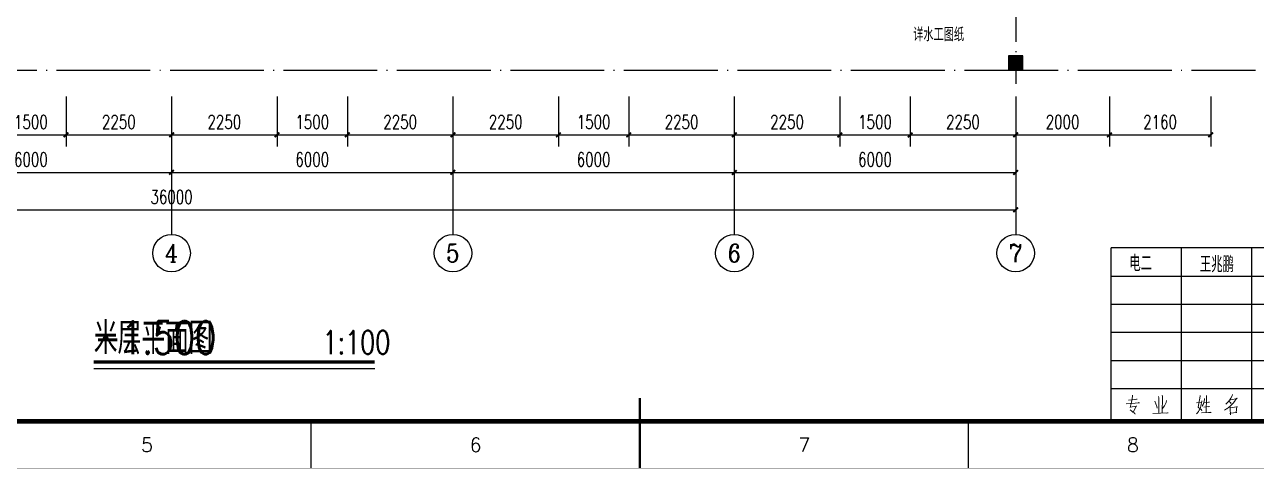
# Model space of a CAD drawing. Header units: millimetres. Extents: x 198973 to 283123, y 132052 to 191502.
# Drawn here: x 227927 to 254193, y 132052 to 141541 of the extents above; entities that cross this region are included whole.
import ezdxf
from ezdxf.enums import TextEntityAlignment as Align

# ---------------------------------------------------------------- set-up
doc = ezdxf.new("R2010")
doc.units = ezdxf.units.MM
doc.header["$LTSCALE"] = 1000
doc.linetypes.add('CENTER', pattern=[2, 1.25, -0.25, 0.25, -0.25])
doc.linetypes.add('DOTE', pattern=[2.42, 2, -0.2, 0.02, -0.2])
doc.layers.get('0').update_dxf_attribs({"color": 8})
doc.layers.get('DEFPOINTS').update_dxf_attribs({"color": 8})
for name, color, linetype in [('AXIS', 8, 'Continuous'), ('COLUMN', 8, 'Continuous'), ('DIM_LEAD', 8, 'Continuous'), ('DIM_SYMB', 8, 'Continuous'), ('DOTE', 8, 'CENTER'), ('HQ2', 8, 'Continuous'), ('PUB_HATCH', 8, 'Continuous'), ('PUB_TEXT', 8, 'Continuous')]:
    doc.layers.add(name, color=color, linetype=linetype)
doc.styles.add('_TCH_AXIS', font='COMPLEX', dxfattribs={"bigfont": 'GBCBIG'})
doc.styles.add('_TCH_DIM', font='SIMPLEX', dxfattribs={"bigfont": 'GBCBIG'})
doc.styles.add('_TCH_DIM_T3', font='SIMPLEX', dxfattribs={"width": 0.705882, "bigfont": 'GBCBIG'})
doc.styles.add('HZ', font='geditxt.shx', dxfattribs={"width": 0.75, "bigfont": 'hzfs_1.shx'})
doc.styles.add('HZTXT', font='haiwenrs.shx', dxfattribs={"bigfont": 'haiwenhz.shx'})
doc.styles.get("Standard").update_dxf_attribs({"font": 'txt', "bigfont": 'gbcbig.shx'})
doc.dimstyles.new('_TCH_ARCH&&100', dxfattribs={"dimtxt": 297.5, "dimasz": 100, "dimexe": 250, "dimexo": 300, "dimgap": 126.25, "dimtad": 1, "dimdec": 0, "dimzin": 0, "dimdsep": 46, "dimtxsty": '_TCH_DIM_T3', "dimblk": 'ARCHTICK', "dimcen": 0.09, "dimclrt": 7, "dimazin": 2, "dimtfac": 1, "dimtdec": 0, "dimtix": 1, "dimtmove": 2, "dimatfit": 3, "dimfxl": 0, "dimtolj": 1, "dimtzin": 0, "dimarcsym": 0})

# ---------------------------------------------------------------- blocks, each defined once
blk = doc.blocks.new('GEDI_HQ2_2012')
at = {"layer": 'HQ2', "color": 2}
for p, q in [((0, 37), (-65, 37)), ((-65, 0), (-65, 37)), ((-50, 0), (-50, 37)), ((-35, 0), (-35, 37)), ((-15, 0), (-15, 37)), ((0, 0), (0, 37)), ((-65, 31), (0, 31)), ((-65, 25), (0, 25)), ((-65, 19), (0, 19)), ((-65, 13), (0, 13)), ((-65, 7), (0, 7)), ((0, 0), (0, 7)), ((-65, 0), (0, 0))]:
    blk.add_line(p, q, dxfattribs=at)
at = {"layer": 'HQ2', "color": 7, "lineweight": 0}
for points in [[(-60.48, 5.59), (-60.45, 5.32), (-60.68, 4.06), (-60.94, 2.94), (-61, 3), (-59.61, 3.24), (-59.64, 3.34), (-60.33, 1.98)], [(-54.89, 5.32), (-54.83, 5.02), (-54.83, 1.71)], [(-54.16, 5.56), (-54.1, 5.29), (-54.16, 1.74)], [(-46.04, 5.53), (-46.04, 5.36), (-46.48, 3), (-46.3, 2.9), (-46.1, 2.73), (-45.92, 2.59), (-45.78, 2.42), (-45.7, 2.25)], [(-44.71, 5.53), (-44.68, 5.32), (-44.74, 1.88)], [(-39.15, 5.7), (-39.18, 5.46), (-39.53, 4.91), (-39.73, 4.57), (-39.96, 4.26), (-40.25, 3.92), (-40.54, 3.69)], [(-28.5, 5.49), (-28.53, 5.26), (-28.76, 4.74), (-28.96, 4.33), (-29.2, 3.99)], [(-27.43, 5.49), (-27.4, 5.32), (-27.75, 4.37)], [(-21.66, 5.7), (-21.69, 5.46), (-22.04, 4.91), (-22.24, 4.57), (-22.47, 4.26), (-22.76, 3.92), (-23.05, 3.69)], [(-5.62, 5.49), (-5.56, 5.29), (-5.56, 2.73)], [(-4.8, 5.7), (-4.75, 5.49), (-4.83, 2.83)], [(-61.84, 3.75), (-58.95, 3.96), (-59.09, 3.99), (-59.26, 3.96)], [(-61.32, 4.51), (-59.5, 4.74), (-59.61, 4.74), (-59.81, 4.67)], [(-55.7, 4.3), (-55.3, 3.17), (-55.24, 2.8)], [(-53.24, 4.44), (-53.3, 3.99), (-53.67, 3.34), (-54.13, 2.66)], [(-45.7, 4.4), (-45.7, 4.26), (-45.81, 3.69), (-45.9, 3.24), (-45.95, 2.94), (-46.07, 2.69), (-46.25, 2.39), (-46.42, 2.12), (-46.62, 1.84), (-46.85, 1.57)], [(-46.82, 3.96), (-45.72, 4.09)], [(-45.12, 4.88), (-45.12, 4.64), (-45.26, 3.99), (-45.4, 3.58), (-45.58, 3.21)], [(-45.29, 3), (-44.07, 3.17), (-44.22, 3.17), (-44.36, 3.11)], [(-45.17, 3.96), (-44.02, 4.06), (-44.1, 4.09), (-44.27, 4.06)], [(-39.56, 4.64), (-39.47, 4.61), (-38.17, 4.84), (-38.25, 4.91), (-38.49, 4.57), (-38.74, 4.2), (-39.01, 3.89), (-39.3, 3.58), (-39.62, 3.27), (-39.96, 2.97), (-40.34, 2.69), (-40.4, 2.66), (-40.63, 2.52), (-40.86, 2.36)], [(-39.88, 4.26), (-39.82, 4.23), (-39.5, 3.92), (-39.47, 3.75), (-39.59, 3.99)], [(-39.73, 3.04), (-39.67, 2.94), (-39.62, 2.08), (-39.59, 1.98), (-39.59, 1.37), (-39.62, 1.64), (-39.62, 1.74), (-38.19, 1.91), (-38.22, 1.91), (-38.37, 1.91), (-38.22, 3.17), (-38.17, 3.11), (-38.25, 3.07), (-39.64, 2.87)], [(-27.95, 4.37), (-27.98, 4.2), (-28.44, 3.58), (-28.47, 3.51), (-28.7, 3.21), (-29.11, 2.83), (-29.31, 2.66), (-29.51, 2.49)], [(-28.73, 4.81), (-27.89, 4.91)], [(-28.62, 2.66), (-28.47, 2.22), (-28.47, 2.01), (-28.5, 2.29)], [(-28.53, 4.78), (-28.33, 4.26)], [(-27.57, 3.27), (-28.5, 3.14)], [(-28.07, 2.94), (-27.95, 2.42), (-28.01, 2.15), (-28.01, 2.52)], [(-28.01, 4.13), (-26.85, 2.83), (-26.38, 2.83), (-26.85, 2.87), (-27.08, 3.11)], [(-27.34, 2.9), (-27.34, 2.66), (-27.69, 1.71)], [(-27.6, 4.71), (-26.56, 4.88)], [(-27.28, 4.67), (-27.02, 4.13)], [(-22.07, 4.64), (-21.98, 4.61), (-20.68, 4.84), (-20.76, 4.91), (-20.99, 4.57), (-21.26, 4.2), (-21.52, 3.89), (-21.81, 3.58), (-22.12, 3.27), (-22.47, 2.97), (-22.85, 2.69), (-22.91, 2.66), (-23.14, 2.52), (-23.37, 2.36)], [(-22.39, 4.26), (-22.33, 4.23), (-22.01, 3.92), (-21.98, 3.75), (-22.1, 3.99)], [(-22.24, 3.04), (-22.18, 2.94), (-22.12, 2.08), (-22.1, 1.98), (-22.1, 1.37), (-22.12, 1.64), (-22.12, 1.74), (-20.71, 1.91), (-20.74, 1.91), (-20.88, 1.91), (-20.74, 3.17), (-20.68, 3.11), (-20.76, 3.07), (-22.15, 2.87)], [(-11.41, 5.19), (-11.35, 4.84), (-11.32, 4.09), (-11.29, 3.31), (-11.29, 3.21), (-11.29, 2.66), (-11.29, 1.94), (-11.29, 2.18), (-10.17, 2.39), (-9.93, 2.15), (-9.87, 2.46), (-9.87, 2.87), (-9.84, 3.65), (-9.82, 4.47), (-9.82, 5.15), (-9.79, 5.05), (-11.32, 4.81)], [(-11.29, 3.58), (-10.17, 3.79), (-10.28, 3.82), (-10.54, 3.69)], [(-6.17, 2.63), (-4.37, 2.9), (-4.46, 2.94), (-4.57, 2.83)], [(-6.08, 4.57), (-4.37, 4.78)], [(-5.53, 3.99), (-5.01, 4.09)], [(-5.5, 3.41), (-5.04, 3.51)], [(-4.14, 5.22), (-4.05, 4.84), (-4.05, 4.09), (-4.08, 3.27), (-4.14, 2.76), (-4.28, 2.22), (-4.46, 1.88), (-4.78, 1.37)], [(-4.08, 3.07), (-4.02, 3.07), (-3.56, 3.17)], [(-4.05, 4.81), (-3.18, 4.98), (-3.27, 5.08), (-3.27, 4.03), (-3.27, 3.96), (-3.24, 2.42), (-3.27, 1.84), (-3.3, 1.5), (-3.33, 1.4), (-3.76, 1.84), (-3.36, 1.54)], [(-4.02, 3.96), (-3.53, 4.06)], [(-60.97, 2.42), (-60.62, 2.15), (-60.39, 1.98), (-60.13, 1.81), (-59.99, 1.67), (-59.9, 1.5)], [(-56.1, 1.64), (-52.83, 1.81), (-52.98, 1.84), (-53.3, 1.77)], [(-45.75, 1.81), (-43.72, 1.91), (-43.93, 1.94), (-44.27, 1.88)], [(-28.99, 1.61), (-26.79, 1.77), (-26.93, 1.77), (-27.25, 1.74)], [(-5.5, 2.42), (-5.53, 2.25), (-5.76, 1.91), (-5.97, 1.67), (-6.17, 1.5)], [(-5.04, 2.52), (-4.72, 2.12), (-4.72, 1.94), (-4.83, 2.25)]]:
    blk.add_lwpolyline(points, dxfattribs=at)
blk.add_text('112233', height=0.0001).set_placement((-22.1, 1.74))
blk = doc.blocks.new('GEDI_WK_A1')
at = {"color": 3}
for p, q in [((350.42, 0), (350.42, 10)), ((420.5, 0), (420.5, 10)), ((490.58, 0), (490.58, 10))]:
    blk.add_line(p, q, dxfattribs=at)
for points, const_width in [([(0, 0), (841, 0), (841, 594), (0, 594)], 0.1), ([(25, 10), (831, 10), (831, 584), (25, 584)], 1)]:
    blk.add_lwpolyline(points, close=True, dxfattribs=dict(at, const_width=const_width))
at = {"color": 3, "const_width": 0.5}
blk.add_lwpolyline([(420.5, 0), (420.5, 15)], dxfattribs=at)
at = {"color": 3}
for s, p in [('5', (315.38, 5)), ('6', (385.46, 5)), ('7', (455.54, 5)), ('8', (525.62, 5))]:
    blk.add_text(s, height=3, dxfattribs=at).set_placement(p, align=Align.MIDDLE)
blk = doc.blocks.new('_ArchTick')
at = {"color": 0, "linetype": 'ByBlock', "const_width": 0.4}
blk.add_lwpolyline([(-0.5, -0.5), (0.5, 0.5)], dxfattribs=at)
blk = doc.blocks.new('*D80')
at = {"layer": 'AXIS', "color": 0, "lineweight": -2}
for p, q in [((213060, 138658), (213060, 137339)), ((249060, 138658), (249060, 137339)), ((213060, 137589), (249060, 137589))]:
    blk.add_line(p, q, dxfattribs=at)
at = {"layer": 'DEFPOINTS', "color": 0}
for p in [(213060, 138958), (249060, 138958), (249060, 137589)]:
    blk.add_point(p, dxfattribs=at)
at = {"layer": 'AXIS', "color": 0, "lineweight": -2, "xscale": 100, "yscale": 100, "zscale": 100, "rotation": 180}
blk.add_blockref('_ArchTick', (213060, 137589), dxfattribs=at)
at = {"layer": 'AXIS', "color": 0, "lineweight": -2, "xscale": 100, "yscale": 100, "zscale": 100}
blk.add_blockref('_ArchTick', (249060, 137589), dxfattribs=at)
at = {"layer": 'AXIS', "color": 7, "insert": (231060, 137864), "char_height": 297.5, "attachment_point": 5, "style": '_TCH_DIM_T3'}
blk.add_mtext('\\A1;36000', dxfattribs=at)
blk = doc.blocks.new('*D88')
at = {"layer": 'AXIS', "color": 0, "lineweight": -2}
for p, q in [((227310, 140005), (227310, 138939)), ((228810, 140005), (228810, 138939)), ((227310, 139189), (228810, 139189))]:
    blk.add_line(p, q, dxfattribs=at)
at = {"layer": 'DEFPOINTS', "color": 0}
for p in [(227310, 140305), (228810, 140305), (228810, 139189)]:
    blk.add_point(p, dxfattribs=at)
at = {"layer": 'AXIS', "color": 0, "lineweight": -2, "xscale": 100, "yscale": 100, "zscale": 100, "rotation": 180}
blk.add_blockref('_ArchTick', (227310, 139189), dxfattribs=at)
at = {"layer": 'AXIS', "color": 0, "lineweight": -2, "xscale": 100, "yscale": 100, "zscale": 100}
blk.add_blockref('_ArchTick', (228810, 139189), dxfattribs=at)
at = {"layer": 'AXIS', "color": 7, "insert": (228060, 139464), "char_height": 297.5, "attachment_point": 5, "style": '_TCH_DIM_T3'}
blk.add_mtext('\\A1;1500', dxfattribs=at)
blk = doc.blocks.new('*D89')
at = {"layer": 'AXIS', "color": 0, "lineweight": -2}
for p, q in [((228810, 140005), (228810, 138939)), ((231060, 140005), (231060, 138939)), ((228810, 139189), (231060, 139189))]:
    blk.add_line(p, q, dxfattribs=at)
at = {"layer": 'DEFPOINTS', "color": 0}
for p in [(228810, 140305), (231060, 140305), (231060, 139189)]:
    blk.add_point(p, dxfattribs=at)
at = {"layer": 'AXIS', "color": 0, "lineweight": -2, "xscale": 100, "yscale": 100, "zscale": 100, "rotation": 180}
blk.add_blockref('_ArchTick', (228810, 139189), dxfattribs=at)
at = {"layer": 'AXIS', "color": 0, "lineweight": -2, "xscale": 100, "yscale": 100, "zscale": 100}
blk.add_blockref('_ArchTick', (231060, 139189), dxfattribs=at)
at = {"layer": 'AXIS', "color": 7, "insert": (229935, 139464), "char_height": 297.5, "attachment_point": 5, "style": '_TCH_DIM_T3'}
blk.add_mtext('\\A1;2250', dxfattribs=at)
blk = doc.blocks.new('*D90')
at = {"layer": 'AXIS', "color": 0, "lineweight": -2}
for p, q in [((231060, 140005), (231060, 138939)), ((233310, 140005), (233310, 138939)), ((231060, 139189), (233310, 139189))]:
    blk.add_line(p, q, dxfattribs=at)
at = {"layer": 'DEFPOINTS', "color": 0}
for p in [(231060, 140305), (233310, 140305), (233310, 139189)]:
    blk.add_point(p, dxfattribs=at)
at = {"layer": 'AXIS', "color": 0, "lineweight": -2, "xscale": 100, "yscale": 100, "zscale": 100, "rotation": 180}
blk.add_blockref('_ArchTick', (231060, 139189), dxfattribs=at)
at = {"layer": 'AXIS', "color": 0, "lineweight": -2, "xscale": 100, "yscale": 100, "zscale": 100}
blk.add_blockref('_ArchTick', (233310, 139189), dxfattribs=at)
at = {"layer": 'AXIS', "color": 7, "insert": (232185, 139464), "char_height": 297.5, "attachment_point": 5, "style": '_TCH_DIM_T3'}
blk.add_mtext('\\A1;2250', dxfattribs=at)
blk = doc.blocks.new('*D91')
at = {"layer": 'AXIS', "color": 0, "lineweight": -2}
for p, q in [((233310, 140005), (233310, 138939)), ((234810, 140005), (234810, 138939)), ((233310, 139189), (234810, 139189))]:
    blk.add_line(p, q, dxfattribs=at)
at = {"layer": 'DEFPOINTS', "color": 0}
for p in [(233310, 140305), (234810, 140305), (234810, 139189)]:
    blk.add_point(p, dxfattribs=at)
at = {"layer": 'AXIS', "color": 0, "lineweight": -2, "xscale": 100, "yscale": 100, "zscale": 100, "rotation": 180}
blk.add_blockref('_ArchTick', (233310, 139189), dxfattribs=at)
at = {"layer": 'AXIS', "color": 0, "lineweight": -2, "xscale": 100, "yscale": 100, "zscale": 100}
blk.add_blockref('_ArchTick', (234810, 139189), dxfattribs=at)
at = {"layer": 'AXIS', "color": 7, "insert": (234060, 139464), "char_height": 297.5, "attachment_point": 5, "style": '_TCH_DIM_T3'}
blk.add_mtext('\\A1;1500', dxfattribs=at)
blk = doc.blocks.new('*D92')
at = {"layer": 'AXIS', "color": 0, "lineweight": -2}
for p, q in [((234810, 140005), (234810, 138939)), ((237060, 140005), (237060, 138939)), ((234810, 139189), (237060, 139189))]:
    blk.add_line(p, q, dxfattribs=at)
at = {"layer": 'DEFPOINTS', "color": 0}
for p in [(234810, 140305), (237060, 140305), (237060, 139189)]:
    blk.add_point(p, dxfattribs=at)
at = {"layer": 'AXIS', "color": 0, "lineweight": -2, "xscale": 100, "yscale": 100, "zscale": 100, "rotation": 180}
blk.add_blockref('_ArchTick', (234810, 139189), dxfattribs=at)
at = {"layer": 'AXIS', "color": 0, "lineweight": -2, "xscale": 100, "yscale": 100, "zscale": 100}
blk.add_blockref('_ArchTick', (237060, 139189), dxfattribs=at)
at = {"layer": 'AXIS', "color": 7, "insert": (235935, 139464), "char_height": 297.5, "attachment_point": 5, "style": '_TCH_DIM_T3'}
blk.add_mtext('\\A1;2250', dxfattribs=at)
blk = doc.blocks.new('*D93')
at = {"layer": 'AXIS', "color": 0, "lineweight": -2}
for p, q in [((237060, 140005), (237060, 138939)), ((239310, 140005), (239310, 138939)), ((237060, 139189), (239310, 139189))]:
    blk.add_line(p, q, dxfattribs=at)
at = {"layer": 'DEFPOINTS', "color": 0}
for p in [(237060, 140305), (239310, 140305), (239310, 139189)]:
    blk.add_point(p, dxfattribs=at)
at = {"layer": 'AXIS', "color": 0, "lineweight": -2, "xscale": 100, "yscale": 100, "zscale": 100, "rotation": 180}
blk.add_blockref('_ArchTick', (237060, 139189), dxfattribs=at)
at = {"layer": 'AXIS', "color": 0, "lineweight": -2, "xscale": 100, "yscale": 100, "zscale": 100}
blk.add_blockref('_ArchTick', (239310, 139189), dxfattribs=at)
at = {"layer": 'AXIS', "color": 7, "insert": (238185, 139464), "char_height": 297.5, "attachment_point": 5, "style": '_TCH_DIM_T3'}
blk.add_mtext('\\A1;2250', dxfattribs=at)
blk = doc.blocks.new('*D94')
at = {"layer": 'AXIS', "color": 0, "lineweight": -2}
for p, q in [((239310, 140005), (239310, 138939)), ((240810, 140005), (240810, 138939)), ((239310, 139189), (240810, 139189))]:
    blk.add_line(p, q, dxfattribs=at)
at = {"layer": 'DEFPOINTS', "color": 0}
for p in [(239310, 140305), (240810, 140305), (240810, 139189)]:
    blk.add_point(p, dxfattribs=at)
at = {"layer": 'AXIS', "color": 0, "lineweight": -2, "xscale": 100, "yscale": 100, "zscale": 100, "rotation": 180}
blk.add_blockref('_ArchTick', (239310, 139189), dxfattribs=at)
at = {"layer": 'AXIS', "color": 0, "lineweight": -2, "xscale": 100, "yscale": 100, "zscale": 100}
blk.add_blockref('_ArchTick', (240810, 139189), dxfattribs=at)
at = {"layer": 'AXIS', "color": 7, "insert": (240060, 139464), "char_height": 297.5, "attachment_point": 5, "style": '_TCH_DIM_T3'}
blk.add_mtext('\\A1;1500', dxfattribs=at)
blk = doc.blocks.new('*D95')
at = {"layer": 'AXIS', "color": 0, "lineweight": -2}
for p, q in [((240810, 140005), (240810, 138939)), ((243060, 140005), (243060, 138939)), ((240810, 139189), (243060, 139189))]:
    blk.add_line(p, q, dxfattribs=at)
at = {"layer": 'DEFPOINTS', "color": 0}
for p in [(240810, 140305), (243060, 140305), (243060, 139189)]:
    blk.add_point(p, dxfattribs=at)
at = {"layer": 'AXIS', "color": 0, "lineweight": -2, "xscale": 100, "yscale": 100, "zscale": 100, "rotation": 180}
blk.add_blockref('_ArchTick', (240810, 139189), dxfattribs=at)
at = {"layer": 'AXIS', "color": 0, "lineweight": -2, "xscale": 100, "yscale": 100, "zscale": 100}
blk.add_blockref('_ArchTick', (243060, 139189), dxfattribs=at)
at = {"layer": 'AXIS', "color": 7, "insert": (241935, 139464), "char_height": 297.5, "attachment_point": 5, "style": '_TCH_DIM_T3'}
blk.add_mtext('\\A1;2250', dxfattribs=at)
blk = doc.blocks.new('*D96')
at = {"layer": 'AXIS', "color": 0, "lineweight": -2}
for p, q in [((243060, 140005), (243060, 138939)), ((245310, 140005), (245310, 138939)), ((243060, 139189), (245310, 139189))]:
    blk.add_line(p, q, dxfattribs=at)
at = {"layer": 'DEFPOINTS', "color": 0}
for p in [(243060, 140305), (245310, 140305), (245310, 139189)]:
    blk.add_point(p, dxfattribs=at)
at = {"layer": 'AXIS', "color": 0, "lineweight": -2, "xscale": 100, "yscale": 100, "zscale": 100, "rotation": 180}
blk.add_blockref('_ArchTick', (243060, 139189), dxfattribs=at)
at = {"layer": 'AXIS', "color": 0, "lineweight": -2, "xscale": 100, "yscale": 100, "zscale": 100}
blk.add_blockref('_ArchTick', (245310, 139189), dxfattribs=at)
at = {"layer": 'AXIS', "color": 7, "insert": (244185, 139464), "char_height": 297.5, "attachment_point": 5, "style": '_TCH_DIM_T3'}
blk.add_mtext('\\A1;2250', dxfattribs=at)
blk = doc.blocks.new('*D97')
at = {"layer": 'AXIS', "color": 0, "lineweight": -2}
for p, q in [((245310, 140005), (245310, 138939)), ((246810, 140005), (246810, 138939)), ((245310, 139189), (246810, 139189))]:
    blk.add_line(p, q, dxfattribs=at)
at = {"layer": 'DEFPOINTS', "color": 0}
for p in [(245310, 140305), (246810, 140305), (246810, 139189)]:
    blk.add_point(p, dxfattribs=at)
at = {"layer": 'AXIS', "color": 0, "lineweight": -2, "xscale": 100, "yscale": 100, "zscale": 100, "rotation": 180}
blk.add_blockref('_ArchTick', (245310, 139189), dxfattribs=at)
at = {"layer": 'AXIS', "color": 0, "lineweight": -2, "xscale": 100, "yscale": 100, "zscale": 100}
blk.add_blockref('_ArchTick', (246810, 139189), dxfattribs=at)
at = {"layer": 'AXIS', "color": 7, "insert": (246060, 139464), "char_height": 297.5, "attachment_point": 5, "style": '_TCH_DIM_T3'}
blk.add_mtext('\\A1;1500', dxfattribs=at)
blk = doc.blocks.new('*D98')
at = {"layer": 'AXIS', "color": 0, "lineweight": -2}
for p, q in [((246810, 140005), (246810, 138939)), ((249060, 140005), (249060, 138939)), ((246810, 139189), (249060, 139189))]:
    blk.add_line(p, q, dxfattribs=at)
at = {"layer": 'DEFPOINTS', "color": 0}
for p in [(246810, 140305), (249060, 140305), (249060, 139189)]:
    blk.add_point(p, dxfattribs=at)
at = {"layer": 'AXIS', "color": 0, "lineweight": -2, "xscale": 100, "yscale": 100, "zscale": 100, "rotation": 180}
blk.add_blockref('_ArchTick', (246810, 139189), dxfattribs=at)
at = {"layer": 'AXIS', "color": 0, "lineweight": -2, "xscale": 100, "yscale": 100, "zscale": 100}
blk.add_blockref('_ArchTick', (249060, 139189), dxfattribs=at)
at = {"layer": 'AXIS', "color": 7, "insert": (247935, 139464), "char_height": 297.5, "attachment_point": 5, "style": '_TCH_DIM_T3'}
blk.add_mtext('\\A1;2250', dxfattribs=at)
blk = doc.blocks.new('*D99')
at = {"layer": 'AXIS', "color": 0, "lineweight": -2}
for p, q in [((249060, 140005), (249060, 138939)), ((251060, 140005), (251060, 138939)), ((249060, 139189), (251060, 139189))]:
    blk.add_line(p, q, dxfattribs=at)
at = {"layer": 'DEFPOINTS', "color": 0}
for p in [(249060, 140305), (251060, 140305), (251060, 139189)]:
    blk.add_point(p, dxfattribs=at)
at = {"layer": 'AXIS', "color": 0, "lineweight": -2, "xscale": 100, "yscale": 100, "zscale": 100, "rotation": 180}
blk.add_blockref('_ArchTick', (249060, 139189), dxfattribs=at)
at = {"layer": 'AXIS', "color": 0, "lineweight": -2, "xscale": 100, "yscale": 100, "zscale": 100}
blk.add_blockref('_ArchTick', (251060, 139189), dxfattribs=at)
at = {"layer": 'AXIS', "color": 7, "insert": (250060, 139464), "char_height": 297.5, "attachment_point": 5, "style": '_TCH_DIM_T3'}
blk.add_mtext('\\A1;2000', dxfattribs=at)
blk = doc.blocks.new('*D100')
at = {"layer": 'AXIS', "color": 0, "lineweight": -2}
for p, q in [((251060, 140005), (251060, 138939)), ((253220, 140005), (253220, 138939)), ((251060, 139189), (253220, 139189))]:
    blk.add_line(p, q, dxfattribs=at)
at = {"layer": 'DEFPOINTS', "color": 0}
for p in [(251060, 140305), (253220, 140305), (253220, 139189)]:
    blk.add_point(p, dxfattribs=at)
at = {"layer": 'AXIS', "color": 0, "lineweight": -2, "xscale": 100, "yscale": 100, "zscale": 100, "rotation": 180}
blk.add_blockref('_ArchTick', (251060, 139189), dxfattribs=at)
at = {"layer": 'AXIS', "color": 0, "lineweight": -2, "xscale": 100, "yscale": 100, "zscale": 100}
blk.add_blockref('_ArchTick', (253220, 139189), dxfattribs=at)
at = {"layer": 'AXIS', "color": 7, "insert": (252140, 139464), "char_height": 297.5, "attachment_point": 5, "style": '_TCH_DIM_T3'}
blk.add_mtext('\\A1;2160', dxfattribs=at)
blk = doc.blocks.new('*D103')
at = {"layer": 'AXIS', "color": 0, "lineweight": -2}
for p, q in [((225060, 139778), (225060, 138139)), ((231060, 139778), (231060, 138139)), ((225060, 138389), (231060, 138389))]:
    blk.add_line(p, q, dxfattribs=at)
at = {"layer": 'DEFPOINTS', "color": 0}
for p in [(225060, 140078), (231060, 140078), (231060, 138389)]:
    blk.add_point(p, dxfattribs=at)
at = {"layer": 'AXIS', "color": 0, "lineweight": -2, "xscale": 100, "yscale": 100, "zscale": 100, "rotation": 180}
blk.add_blockref('_ArchTick', (225060, 138389), dxfattribs=at)
at = {"layer": 'AXIS', "color": 0, "lineweight": -2, "xscale": 100, "yscale": 100, "zscale": 100}
blk.add_blockref('_ArchTick', (231060, 138389), dxfattribs=at)
at = {"layer": 'AXIS', "color": 7, "insert": (228060, 138664), "char_height": 297.5, "attachment_point": 5, "style": '_TCH_DIM_T3'}
blk.add_mtext('\\A1;6000', dxfattribs=at)
blk = doc.blocks.new('*D104')
at = {"layer": 'AXIS', "color": 0, "lineweight": -2}
for p, q in [((231060, 139778), (231060, 138139)), ((237060, 139778), (237060, 138139)), ((231060, 138389), (237060, 138389))]:
    blk.add_line(p, q, dxfattribs=at)
at = {"layer": 'DEFPOINTS', "color": 0}
for p in [(231060, 140078), (237060, 140078), (237060, 138389)]:
    blk.add_point(p, dxfattribs=at)
at = {"layer": 'AXIS', "color": 0, "lineweight": -2, "xscale": 100, "yscale": 100, "zscale": 100, "rotation": 180}
blk.add_blockref('_ArchTick', (231060, 138389), dxfattribs=at)
at = {"layer": 'AXIS', "color": 0, "lineweight": -2, "xscale": 100, "yscale": 100, "zscale": 100}
blk.add_blockref('_ArchTick', (237060, 138389), dxfattribs=at)
at = {"layer": 'AXIS', "color": 7, "insert": (234060, 138664), "char_height": 297.5, "attachment_point": 5, "style": '_TCH_DIM_T3'}
blk.add_mtext('\\A1;6000', dxfattribs=at)
blk = doc.blocks.new('*D105')
at = {"layer": 'AXIS', "color": 0, "lineweight": -2}
for p, q in [((237060, 139778), (237060, 138139)), ((243060, 139778), (243060, 138139)), ((237060, 138389), (243060, 138389))]:
    blk.add_line(p, q, dxfattribs=at)
at = {"layer": 'DEFPOINTS', "color": 0}
for p in [(237060, 140078), (243060, 140078), (243060, 138389)]:
    blk.add_point(p, dxfattribs=at)
at = {"layer": 'AXIS', "color": 0, "lineweight": -2, "xscale": 100, "yscale": 100, "zscale": 100, "rotation": 180}
blk.add_blockref('_ArchTick', (237060, 138389), dxfattribs=at)
at = {"layer": 'AXIS', "color": 0, "lineweight": -2, "xscale": 100, "yscale": 100, "zscale": 100}
blk.add_blockref('_ArchTick', (243060, 138389), dxfattribs=at)
at = {"layer": 'AXIS', "color": 7, "insert": (240060, 138664), "char_height": 297.5, "attachment_point": 5, "style": '_TCH_DIM_T3'}
blk.add_mtext('\\A1;6000', dxfattribs=at)
blk = doc.blocks.new('*D106')
at = {"layer": 'AXIS', "color": 0, "lineweight": -2}
for p, q in [((243060, 139778), (243060, 138139)), ((249060, 139778), (249060, 138139)), ((243060, 138389), (249060, 138389))]:
    blk.add_line(p, q, dxfattribs=at)
at = {"layer": 'DEFPOINTS', "color": 0}
for p in [(243060, 140078), (249060, 140078), (249060, 138389)]:
    blk.add_point(p, dxfattribs=at)
at = {"layer": 'AXIS', "color": 0, "lineweight": -2, "xscale": 100, "yscale": 100, "zscale": 100, "rotation": 180}
blk.add_blockref('_ArchTick', (243060, 138389), dxfattribs=at)
at = {"layer": 'AXIS', "color": 0, "lineweight": -2, "xscale": 100, "yscale": 100, "zscale": 100}
blk.add_blockref('_ArchTick', (249060, 138389), dxfattribs=at)
at = {"layer": 'AXIS', "color": 7, "insert": (246060, 138664), "char_height": 297.5, "attachment_point": 5, "style": '_TCH_DIM_T3'}
blk.add_mtext('\\A1;6000', dxfattribs=at)
blk = doc.blocks.new('_FZH')
blk.add_lwpolyline([(-0.5, -0.5), (0.5, -0.5), (0.5, 0.5), (-0.5, 0.5)], close=True)
at = {"layer": 'PUB_HATCH'}
blk.add_solid([(-0.5, -0.5), (0.5, -0.5), (-0.5, 0.5), (0.5, 0.5)], dxfattribs=at)
blk = doc.blocks.new('*D268')
at = {"layer": 'AXIS', "color": 0, "lineweight": -2}
for p, q in [((225060, 139778), (225060, 138139)), ((231060, 139778), (231060, 138139)), ((225060, 138389), (231060, 138389))]:
    blk.add_line(p, q, dxfattribs=at)
at = {"layer": 'DEFPOINTS', "color": 0}
for p in [(225060, 140078), (231060, 140078), (231060, 138389)]:
    blk.add_point(p, dxfattribs=at)
at = {"layer": 'AXIS', "color": 0, "lineweight": -2, "xscale": 100, "yscale": 100, "zscale": 100, "rotation": 180}
blk.add_blockref('_ArchTick', (225060, 138389), dxfattribs=at)
at = {"layer": 'AXIS', "color": 0, "lineweight": -2, "xscale": 100, "yscale": 100, "zscale": 100}
blk.add_blockref('_ArchTick', (231060, 138389), dxfattribs=at)
at = {"layer": 'AXIS', "color": 7, "insert": (228060, 138664), "char_height": 297.5, "attachment_point": 5, "style": '_TCH_DIM_T3'}
blk.add_mtext('\\A1;6000', dxfattribs=at)
blk = doc.blocks.new('*D269')
at = {"layer": 'AXIS', "color": 0, "lineweight": -2}
for p, q in [((231060, 139778), (231060, 138139)), ((237060, 139778), (237060, 138139)), ((231060, 138389), (237060, 138389))]:
    blk.add_line(p, q, dxfattribs=at)
at = {"layer": 'DEFPOINTS', "color": 0}
for p in [(231060, 140078), (237060, 140078), (237060, 138389)]:
    blk.add_point(p, dxfattribs=at)
at = {"layer": 'AXIS', "color": 0, "lineweight": -2, "xscale": 100, "yscale": 100, "zscale": 100, "rotation": 180}
blk.add_blockref('_ArchTick', (231060, 138389), dxfattribs=at)
at = {"layer": 'AXIS', "color": 0, "lineweight": -2, "xscale": 100, "yscale": 100, "zscale": 100}
blk.add_blockref('_ArchTick', (237060, 138389), dxfattribs=at)
at = {"layer": 'AXIS', "color": 7, "insert": (234060, 138664), "char_height": 297.5, "attachment_point": 5, "style": '_TCH_DIM_T3'}
blk.add_mtext('\\A1;6000', dxfattribs=at)
blk = doc.blocks.new('*D270')
at = {"layer": 'AXIS', "color": 0, "lineweight": -2}
for p, q in [((237060, 139778), (237060, 138139)), ((243060, 139778), (243060, 138139)), ((237060, 138389), (243060, 138389))]:
    blk.add_line(p, q, dxfattribs=at)
at = {"layer": 'DEFPOINTS', "color": 0}
for p in [(237060, 140078), (243060, 140078), (243060, 138389)]:
    blk.add_point(p, dxfattribs=at)
at = {"layer": 'AXIS', "color": 0, "lineweight": -2, "xscale": 100, "yscale": 100, "zscale": 100, "rotation": 180}
blk.add_blockref('_ArchTick', (237060, 138389), dxfattribs=at)
at = {"layer": 'AXIS', "color": 0, "lineweight": -2, "xscale": 100, "yscale": 100, "zscale": 100}
blk.add_blockref('_ArchTick', (243060, 138389), dxfattribs=at)
at = {"layer": 'AXIS', "color": 7, "insert": (240060, 138664), "char_height": 297.5, "attachment_point": 5, "style": '_TCH_DIM_T3'}
blk.add_mtext('\\A1;6000', dxfattribs=at)
blk = doc.blocks.new('*D271')
at = {"layer": 'AXIS', "color": 0, "lineweight": -2}
for p, q in [((243060, 139778), (243060, 138139)), ((249060, 139778), (249060, 138139)), ((243060, 138389), (249060, 138389))]:
    blk.add_line(p, q, dxfattribs=at)
at = {"layer": 'DEFPOINTS', "color": 0}
for p in [(243060, 140078), (249060, 140078), (249060, 138389)]:
    blk.add_point(p, dxfattribs=at)
at = {"layer": 'AXIS', "color": 0, "lineweight": -2, "xscale": 100, "yscale": 100, "zscale": 100, "rotation": 180}
blk.add_blockref('_ArchTick', (243060, 138389), dxfattribs=at)
at = {"layer": 'AXIS', "color": 0, "lineweight": -2, "xscale": 100, "yscale": 100, "zscale": 100}
blk.add_blockref('_ArchTick', (249060, 138389), dxfattribs=at)
at = {"layer": 'AXIS', "color": 7, "insert": (246060, 138664), "char_height": 297.5, "attachment_point": 5, "style": '_TCH_DIM_T3'}
blk.add_mtext('\\A1;6000', dxfattribs=at)
blk = doc.blocks.new('*D279')
at = {"layer": 'AXIS', "color": 0, "lineweight": -2}
for p, q in [((227310, 140005), (227310, 138939)), ((228810, 140005), (228810, 138939)), ((227310, 139189), (228810, 139189))]:
    blk.add_line(p, q, dxfattribs=at)
at = {"layer": 'DEFPOINTS', "color": 0}
for p in [(227310, 140305), (228810, 140305), (228810, 139189)]:
    blk.add_point(p, dxfattribs=at)
at = {"layer": 'AXIS', "color": 0, "lineweight": -2, "xscale": 100, "yscale": 100, "zscale": 100, "rotation": 180}
blk.add_blockref('_ArchTick', (227310, 139189), dxfattribs=at)
at = {"layer": 'AXIS', "color": 0, "lineweight": -2, "xscale": 100, "yscale": 100, "zscale": 100}
blk.add_blockref('_ArchTick', (228810, 139189), dxfattribs=at)
at = {"layer": 'AXIS', "color": 7, "insert": (228060, 139464), "char_height": 297.5, "attachment_point": 5, "style": '_TCH_DIM_T3'}
blk.add_mtext('\\A1;1500', dxfattribs=at)
blk = doc.blocks.new('*D280')
at = {"layer": 'AXIS', "color": 0, "lineweight": -2}
for p, q in [((228810, 140005), (228810, 138939)), ((231060, 140005), (231060, 138939)), ((228810, 139189), (231060, 139189))]:
    blk.add_line(p, q, dxfattribs=at)
at = {"layer": 'DEFPOINTS', "color": 0}
for p in [(228810, 140305), (231060, 140305), (231060, 139189)]:
    blk.add_point(p, dxfattribs=at)
at = {"layer": 'AXIS', "color": 0, "lineweight": -2, "xscale": 100, "yscale": 100, "zscale": 100, "rotation": 180}
blk.add_blockref('_ArchTick', (228810, 139189), dxfattribs=at)
at = {"layer": 'AXIS', "color": 0, "lineweight": -2, "xscale": 100, "yscale": 100, "zscale": 100}
blk.add_blockref('_ArchTick', (231060, 139189), dxfattribs=at)
at = {"layer": 'AXIS', "color": 7, "insert": (229935, 139464), "char_height": 297.5, "attachment_point": 5, "style": '_TCH_DIM_T3'}
blk.add_mtext('\\A1;2250', dxfattribs=at)
blk = doc.blocks.new('*D281')
at = {"layer": 'AXIS', "color": 0, "lineweight": -2}
for p, q in [((231060, 140005), (231060, 138939)), ((233310, 140005), (233310, 138939)), ((231060, 139189), (233310, 139189))]:
    blk.add_line(p, q, dxfattribs=at)
at = {"layer": 'DEFPOINTS', "color": 0}
for p in [(231060, 140305), (233310, 140305), (233310, 139189)]:
    blk.add_point(p, dxfattribs=at)
at = {"layer": 'AXIS', "color": 0, "lineweight": -2, "xscale": 100, "yscale": 100, "zscale": 100, "rotation": 180}
blk.add_blockref('_ArchTick', (231060, 139189), dxfattribs=at)
at = {"layer": 'AXIS', "color": 0, "lineweight": -2, "xscale": 100, "yscale": 100, "zscale": 100}
blk.add_blockref('_ArchTick', (233310, 139189), dxfattribs=at)
at = {"layer": 'AXIS', "color": 7, "insert": (232185, 139464), "char_height": 297.5, "attachment_point": 5, "style": '_TCH_DIM_T3'}
blk.add_mtext('\\A1;2250', dxfattribs=at)
blk = doc.blocks.new('*D282')
at = {"layer": 'AXIS', "color": 0, "lineweight": -2}
for p, q in [((233310, 140005), (233310, 138939)), ((234810, 140005), (234810, 138939)), ((233310, 139189), (234810, 139189))]:
    blk.add_line(p, q, dxfattribs=at)
at = {"layer": 'DEFPOINTS', "color": 0}
for p in [(233310, 140305), (234810, 140305), (234810, 139189)]:
    blk.add_point(p, dxfattribs=at)
at = {"layer": 'AXIS', "color": 0, "lineweight": -2, "xscale": 100, "yscale": 100, "zscale": 100, "rotation": 180}
blk.add_blockref('_ArchTick', (233310, 139189), dxfattribs=at)
at = {"layer": 'AXIS', "color": 0, "lineweight": -2, "xscale": 100, "yscale": 100, "zscale": 100}
blk.add_blockref('_ArchTick', (234810, 139189), dxfattribs=at)
at = {"layer": 'AXIS', "color": 7, "insert": (234060, 139464), "char_height": 297.5, "attachment_point": 5, "style": '_TCH_DIM_T3'}
blk.add_mtext('\\A1;1500', dxfattribs=at)
blk = doc.blocks.new('*D283')
at = {"layer": 'AXIS', "color": 0, "lineweight": -2}
for p, q in [((234810, 140005), (234810, 138939)), ((237060, 140005), (237060, 138939)), ((234810, 139189), (237060, 139189))]:
    blk.add_line(p, q, dxfattribs=at)
at = {"layer": 'DEFPOINTS', "color": 0}
for p in [(234810, 140305), (237060, 140305), (237060, 139189)]:
    blk.add_point(p, dxfattribs=at)
at = {"layer": 'AXIS', "color": 0, "lineweight": -2, "xscale": 100, "yscale": 100, "zscale": 100, "rotation": 180}
blk.add_blockref('_ArchTick', (234810, 139189), dxfattribs=at)
at = {"layer": 'AXIS', "color": 0, "lineweight": -2, "xscale": 100, "yscale": 100, "zscale": 100}
blk.add_blockref('_ArchTick', (237060, 139189), dxfattribs=at)
at = {"layer": 'AXIS', "color": 7, "insert": (235935, 139464), "char_height": 297.5, "attachment_point": 5, "style": '_TCH_DIM_T3'}
blk.add_mtext('\\A1;2250', dxfattribs=at)
blk = doc.blocks.new('*D284')
at = {"layer": 'AXIS', "color": 0, "lineweight": -2}
for p, q in [((237060, 140005), (237060, 138939)), ((239310, 140005), (239310, 138939)), ((237060, 139189), (239310, 139189))]:
    blk.add_line(p, q, dxfattribs=at)
at = {"layer": 'DEFPOINTS', "color": 0}
for p in [(237060, 140305), (239310, 140305), (239310, 139189)]:
    blk.add_point(p, dxfattribs=at)
at = {"layer": 'AXIS', "color": 0, "lineweight": -2, "xscale": 100, "yscale": 100, "zscale": 100, "rotation": 180}
blk.add_blockref('_ArchTick', (237060, 139189), dxfattribs=at)
at = {"layer": 'AXIS', "color": 0, "lineweight": -2, "xscale": 100, "yscale": 100, "zscale": 100}
blk.add_blockref('_ArchTick', (239310, 139189), dxfattribs=at)
at = {"layer": 'AXIS', "color": 7, "insert": (238185, 139464), "char_height": 297.5, "attachment_point": 5, "style": '_TCH_DIM_T3'}
blk.add_mtext('\\A1;2250', dxfattribs=at)
blk = doc.blocks.new('*D285')
at = {"layer": 'AXIS', "color": 0, "lineweight": -2}
for p, q in [((239310, 140005), (239310, 138939)), ((240810, 140005), (240810, 138939)), ((239310, 139189), (240810, 139189))]:
    blk.add_line(p, q, dxfattribs=at)
at = {"layer": 'DEFPOINTS', "color": 0}
for p in [(239310, 140305), (240810, 140305), (240810, 139189)]:
    blk.add_point(p, dxfattribs=at)
at = {"layer": 'AXIS', "color": 0, "lineweight": -2, "xscale": 100, "yscale": 100, "zscale": 100, "rotation": 180}
blk.add_blockref('_ArchTick', (239310, 139189), dxfattribs=at)
at = {"layer": 'AXIS', "color": 0, "lineweight": -2, "xscale": 100, "yscale": 100, "zscale": 100}
blk.add_blockref('_ArchTick', (240810, 139189), dxfattribs=at)
at = {"layer": 'AXIS', "color": 7, "insert": (240060, 139464), "char_height": 297.5, "attachment_point": 5, "style": '_TCH_DIM_T3'}
blk.add_mtext('\\A1;1500', dxfattribs=at)
blk = doc.blocks.new('*D286')
at = {"layer": 'AXIS', "color": 0, "lineweight": -2}
for p, q in [((240810, 140005), (240810, 138939)), ((243060, 140005), (243060, 138939)), ((240810, 139189), (243060, 139189))]:
    blk.add_line(p, q, dxfattribs=at)
at = {"layer": 'DEFPOINTS', "color": 0}
for p in [(240810, 140305), (243060, 140305), (243060, 139189)]:
    blk.add_point(p, dxfattribs=at)
at = {"layer": 'AXIS', "color": 0, "lineweight": -2, "xscale": 100, "yscale": 100, "zscale": 100, "rotation": 180}
blk.add_blockref('_ArchTick', (240810, 139189), dxfattribs=at)
at = {"layer": 'AXIS', "color": 0, "lineweight": -2, "xscale": 100, "yscale": 100, "zscale": 100}
blk.add_blockref('_ArchTick', (243060, 139189), dxfattribs=at)
at = {"layer": 'AXIS', "color": 7, "insert": (241935, 139464), "char_height": 297.5, "attachment_point": 5, "style": '_TCH_DIM_T3'}
blk.add_mtext('\\A1;2250', dxfattribs=at)
blk = doc.blocks.new('*D287')
at = {"layer": 'AXIS', "color": 0, "lineweight": -2}
for p, q in [((243060, 140005), (243060, 138939)), ((245310, 140005), (245310, 138939)), ((243060, 139189), (245310, 139189))]:
    blk.add_line(p, q, dxfattribs=at)
at = {"layer": 'DEFPOINTS', "color": 0}
for p in [(243060, 140305), (245310, 140305), (245310, 139189)]:
    blk.add_point(p, dxfattribs=at)
at = {"layer": 'AXIS', "color": 0, "lineweight": -2, "xscale": 100, "yscale": 100, "zscale": 100, "rotation": 180}
blk.add_blockref('_ArchTick', (243060, 139189), dxfattribs=at)
at = {"layer": 'AXIS', "color": 0, "lineweight": -2, "xscale": 100, "yscale": 100, "zscale": 100}
blk.add_blockref('_ArchTick', (245310, 139189), dxfattribs=at)
at = {"layer": 'AXIS', "color": 7, "insert": (244185, 139464), "char_height": 297.5, "attachment_point": 5, "style": '_TCH_DIM_T3'}
blk.add_mtext('\\A1;2250', dxfattribs=at)
blk = doc.blocks.new('*D288')
at = {"layer": 'AXIS', "color": 0, "lineweight": -2}
for p, q in [((245310, 140005), (245310, 138939)), ((246810, 140005), (246810, 138939)), ((245310, 139189), (246810, 139189))]:
    blk.add_line(p, q, dxfattribs=at)
at = {"layer": 'DEFPOINTS', "color": 0}
for p in [(245310, 140305), (246810, 140305), (246810, 139189)]:
    blk.add_point(p, dxfattribs=at)
at = {"layer": 'AXIS', "color": 0, "lineweight": -2, "xscale": 100, "yscale": 100, "zscale": 100, "rotation": 180}
blk.add_blockref('_ArchTick', (245310, 139189), dxfattribs=at)
at = {"layer": 'AXIS', "color": 0, "lineweight": -2, "xscale": 100, "yscale": 100, "zscale": 100}
blk.add_blockref('_ArchTick', (246810, 139189), dxfattribs=at)
at = {"layer": 'AXIS', "color": 7, "insert": (246060, 139464), "char_height": 297.5, "attachment_point": 5, "style": '_TCH_DIM_T3'}
blk.add_mtext('\\A1;1500', dxfattribs=at)
blk = doc.blocks.new('*D289')
at = {"layer": 'AXIS', "color": 0, "lineweight": -2}
for p, q in [((246810, 140005), (246810, 138939)), ((249060, 140005), (249060, 138939)), ((246810, 139189), (249060, 139189))]:
    blk.add_line(p, q, dxfattribs=at)
at = {"layer": 'DEFPOINTS', "color": 0}
for p in [(246810, 140305), (249060, 140305), (249060, 139189)]:
    blk.add_point(p, dxfattribs=at)
at = {"layer": 'AXIS', "color": 0, "lineweight": -2, "xscale": 100, "yscale": 100, "zscale": 100, "rotation": 180}
blk.add_blockref('_ArchTick', (246810, 139189), dxfattribs=at)
at = {"layer": 'AXIS', "color": 0, "lineweight": -2, "xscale": 100, "yscale": 100, "zscale": 100}
blk.add_blockref('_ArchTick', (249060, 139189), dxfattribs=at)
at = {"layer": 'AXIS', "color": 7, "insert": (247935, 139464), "char_height": 297.5, "attachment_point": 5, "style": '_TCH_DIM_T3'}
blk.add_mtext('\\A1;2250', dxfattribs=at)
blk = doc.blocks.new('*D290')
at = {"layer": 'AXIS', "color": 0, "lineweight": -2}
for p, q in [((249060, 140005), (249060, 138939)), ((251060, 140005), (251060, 138939)), ((249060, 139189), (251060, 139189))]:
    blk.add_line(p, q, dxfattribs=at)
at = {"layer": 'DEFPOINTS', "color": 0}
for p in [(249060, 140305), (251060, 140305), (251060, 139189)]:
    blk.add_point(p, dxfattribs=at)
at = {"layer": 'AXIS', "color": 0, "lineweight": -2, "xscale": 100, "yscale": 100, "zscale": 100, "rotation": 180}
blk.add_blockref('_ArchTick', (249060, 139189), dxfattribs=at)
at = {"layer": 'AXIS', "color": 0, "lineweight": -2, "xscale": 100, "yscale": 100, "zscale": 100}
blk.add_blockref('_ArchTick', (251060, 139189), dxfattribs=at)
at = {"layer": 'AXIS', "color": 7, "insert": (250060, 139464), "char_height": 297.5, "attachment_point": 5, "style": '_TCH_DIM_T3'}
blk.add_mtext('\\A1;2000', dxfattribs=at)
blk = doc.blocks.new('*D291')
at = {"layer": 'AXIS', "color": 0, "lineweight": -2}
for p, q in [((251060, 140005), (251060, 138939)), ((253220, 140005), (253220, 138939)), ((251060, 139189), (253220, 139189))]:
    blk.add_line(p, q, dxfattribs=at)
at = {"layer": 'DEFPOINTS', "color": 0}
for p in [(251060, 140305), (253220, 140305), (253220, 139189)]:
    blk.add_point(p, dxfattribs=at)
at = {"layer": 'AXIS', "color": 0, "lineweight": -2, "xscale": 100, "yscale": 100, "zscale": 100, "rotation": 180}
blk.add_blockref('_ArchTick', (251060, 139189), dxfattribs=at)
at = {"layer": 'AXIS', "color": 0, "lineweight": -2, "xscale": 100, "yscale": 100, "zscale": 100}
blk.add_blockref('_ArchTick', (253220, 139189), dxfattribs=at)
at = {"layer": 'AXIS', "color": 7, "insert": (252140, 139464), "char_height": 297.5, "attachment_point": 5, "style": '_TCH_DIM_T3'}
blk.add_mtext('\\A1;2160', dxfattribs=at)
blk = doc.blocks.new('*D292')
at = {"layer": 'AXIS', "color": 0, "lineweight": -2}
for p, q in [((213060, 138658), (213060, 137339)), ((249060, 138658), (249060, 137339)), ((213060, 137589), (249060, 137589))]:
    blk.add_line(p, q, dxfattribs=at)
at = {"layer": 'DEFPOINTS', "color": 0}
for p in [(213060, 138958), (249060, 138958), (249060, 137589)]:
    blk.add_point(p, dxfattribs=at)
at = {"layer": 'AXIS', "color": 0, "lineweight": -2, "xscale": 100, "yscale": 100, "zscale": 100, "rotation": 180}
blk.add_blockref('_ArchTick', (213060, 137589), dxfattribs=at)
at = {"layer": 'AXIS', "color": 0, "lineweight": -2, "xscale": 100, "yscale": 100, "zscale": 100}
blk.add_blockref('_ArchTick', (249060, 137589), dxfattribs=at)
at = {"layer": 'AXIS', "color": 7, "insert": (231060, 137864), "char_height": 297.5, "attachment_point": 5, "style": '_TCH_DIM_T3'}
blk.add_mtext('\\A1;36000', dxfattribs=at)

msp = doc.modelspace()

# ---------------------------------------------------------------- linework, layer by layer
at = {"layer": 'AXIS'}
for p, q in [((231060.4, 139340.5), (231060.4, 137066.1)), ((237060.4, 139340.5), (237060.4, 137066.1)), ((243060.4, 139340.5), (243060.4, 137066.1)), ((249060.4, 139340.5), (249060.4, 137066.1))]:
    msp.add_line(p, q, dxfattribs=at)
for centre in [(231060.4, 136666.1), (237060.4, 136666.1), (243060.4, 136666.1), (249060.4, 136666.1)]:
    msp.add_circle(centre, 400, dxfattribs=at)
at = {"layer": 'DIM_SYMB', "const_width": 70}
msp.add_lwpolyline([(229401.6, 134342.8), (235390.9, 134342.8)], dxfattribs=at)
at = {"layer": 'DIM_SYMB'}
msp.add_lwpolyline([(229401.6, 134202.8), (235390.9, 134202.8)], dxfattribs=at)
at = {"layer": 'DOTE', "linetype": 'DOTE'}
for p, q in [((249060.4, 150435.2), (249060.4, 140278.8)), ((211666.7, 140572.9), (254174.7, 140572.9))]:
    msp.add_line(p, q, dxfattribs=at)

# ---------------------------------------------------------------- block references
at = {"xscale": 100, "yscale": 100, "zscale": 100}
for name, p in [('GEDI_WK_A1', (198997.9, 132076.8)), ('GEDI_HQ2_2012', (257597.9, 133076.8))]:
    msp.add_blockref(name, p, dxfattribs=at)
at = {"layer": 'COLUMN', "linetype": 'DOTE', "xscale": 300, "yscale": 300, "zscale": 300}
msp.add_blockref('_FZH', (249060.4, 140722.9), dxfattribs=at)

# ---------------------------------------------------------------- texts
at = {"layer": 'AXIS', "color": 7, "style": '_TCH_AXIS'}
for s, height, width, p, p2 in [('4', 385.1, 1.103876, (230917.1, 136473.6), (231203.7, 136473.6)), ('5', 385.9, 1.197267, (236917.7, 136473.2), (237203.2, 136473.2)), ('6', 388.2, 1.145615, (242919.3, 136472), (243201.6, 136472)), ('7', 382.6, 1.259968, (248915.5, 136474.8), (249205.3, 136474.8))]:
    msp.add_text(s, height=height, dxfattribs=dict(at, width=width)).set_placement(p, p2, align=Align.FIT)
at = {"layer": 'DIM_LEAD', "color": 7, "style": '_TCH_DIM'}
msp.add_text('详水工图纸', height=289.36, dxfattribs=at).set_placement((246874.8, 141186.2))
at = {"layer": 'PUB_TEXT', "color": 3, "style": 'HZTXT', "width": 0.75}
for s, p in [('电二', (251482.9, 136278.3)), ('王兆鹏', (252987.2, 136256.6))]:
    msp.add_text(s, height=340.2, dxfattribs=at).set_placement(p)
at = {"layer": 'PUB_TEXT', "style": 'HZ', "width": 0.75}
for s, height, p in [('米层平面图', 675.18, (229401.6, 134512.6)), ('-1.500', 700, (229401.6, 134512.6)), ('1:100', 500, (234278.4, 134512.6))]:
    msp.add_text(s, height=height, dxfattribs=at).set_placement(p)

# ---------------------------------------------------------------- dimensions: what is measured, and where the dimension line sits
at = {"layer": 'AXIS'}
for p1, p2, distance, picture, middle in [((227310.4, 140305.1), (228810.4, 140305.1), -1116.2, '*D88', (228060.4, 139463.9)), ((227310.4, 140305.1), (228810.4, 140305.1), -1116.2, '*D279', (228060.4, 139463.9)), ((228810.4, 140305.1), (231060.4, 140305.1), -1116.2, '*D89', (229935.4, 139463.9)), ((228810.4, 140305.1), (231060.4, 140305.1), -1116.2, '*D280', (229935.4, 139463.9)), ((231060.4, 140305.1), (233310.4, 140305.1), -1116.2, '*D90', (232185.4, 139463.9)), ((231060.4, 140305.1), (233310.4, 140305.1), -1116.2, '*D281', (232185.4, 139463.9)), ((233310.4, 140305.1), (234810.4, 140305.1), -1116.2, '*D91', (234060.4, 139463.9)), ((233310.4, 140305.1), (234810.4, 140305.1), -1116.2, '*D282', (234060.4, 139463.9)), ((234810.4, 140305.1), (237060.4, 140305.1), -1116.2, '*D92', (235935.4, 139463.9)), ((234810.4, 140305.1), (237060.4, 140305.1), -1116.2, '*D283', (235935.4, 139463.9)), ((237060.4, 140305.1), (239310.4, 140305.1), -1116.2, '*D93', (238185.4, 139463.9)), ((237060.4, 140305.1), (239310.4, 140305.1), -1116.2, '*D284', (238185.4, 139463.9)), ((239310.4, 140305.1), (240810.4, 140305.1), -1116.2, '*D94', (240060.4, 139463.9)), ((239310.4, 140305.1), (240810.4, 140305.1), -1116.2, '*D285', (240060.4, 139463.9)), ((240810.4, 140305.1), (243060.4, 140305.1), -1116.2, '*D95', (241935.4, 139463.9)), ((240810.4, 140305.1), (243060.4, 140305.1), -1116.2, '*D286', (241935.4, 139463.9)), ((243060.4, 140305.1), (245310.4, 140305.1), -1116.2, '*D96', (244185.4, 139463.9)), ((243060.4, 140305.1), (245310.4, 140305.1), -1116.2, '*D287', (244185.4, 139463.9)), ((245310.4, 140305.1), (246810.4, 140305.1), -1116.2, '*D97', (246060.4, 139463.9)), ((245310.4, 140305.1), (246810.4, 140305.1), -1116.2, '*D288', (246060.4, 139463.9)), ((246810.4, 140305.1), (249060.4, 140305.1), -1116.2, '*D98', (247935.4, 139463.9)), ((246810.4, 140305.1), (249060.4, 140305.1), -1116.2, '*D289', (247935.4, 139463.9)), ((249060.4, 140305.1), (251060.4, 140305.1), -1116.2, '*D99', (250060.4, 139463.9)), ((249060.4, 140305.1), (251060.4, 140305.1), -1116.2, '*D290', (250060.4, 139463.9)), ((251060.4, 140305.1), (253220.4, 140305.1), -1116.2, '*D100', (252140.4, 139463.9)), ((251060.4, 140305.1), (253220.4, 140305.1), -1116.2, '*D291', (252140.4, 139463.9)), ((225060.4, 140077.6), (231060.4, 140077.6), -1688.7, '*D103', (228060.4, 138663.9)), ((225060.4, 140077.6), (231060.4, 140077.6), -1688.7, '*D268', (228060.4, 138663.9)), ((231060.4, 140077.6), (237060.4, 140077.6), -1688.7, '*D104', (234060.4, 138663.9)), ((231060.4, 140077.6), (237060.4, 140077.6), -1688.7, '*D269', (234060.4, 138663.9)), ((237060.4, 140077.6), (243060.4, 140077.6), -1688.7, '*D105', (240060.4, 138663.9)), ((237060.4, 140077.6), (243060.4, 140077.6), -1688.7, '*D270', (240060.4, 138663.9)), ((243060.4, 140077.6), (249060.4, 140077.6), -1688.7, '*D106', (246060.4, 138663.9)), ((243060.4, 140077.6), (249060.4, 140077.6), -1688.7, '*D271', (246060.4, 138663.9)), ((213060.4, 138958.3), (249060.4, 138958.3), -1369.4, '*D80', (231060.4, 137863.9)), ((213060.4, 138958.3), (249060.4, 138958.3), -1369.4, '*D292', (231060.4, 137863.9))]:
    dim = msp.add_aligned_dim(p1=p1, p2=p2, distance=distance, dimstyle='_TCH_ARCH&&100', dxfattribs=at)
    dim.commit()
    dim.dimension.update_dxf_attribs({"geometry": picture, "text_midpoint": middle})

doc.saveas('drawing.dxf')
